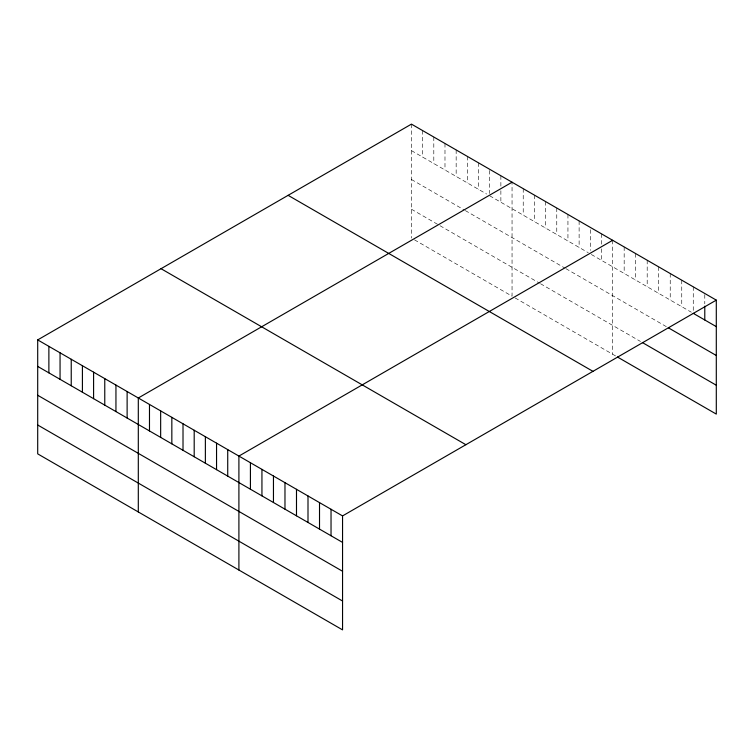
<?xml version="1.0" encoding="UTF-8"?>
<svg xmlns="http://www.w3.org/2000/svg" width="754" height="754" viewBox="0 0 754 754"><rect width="100%" height="100%" fill="white"/><g stroke="black" fill="none" stroke-linecap="round" stroke-linejoin="round"><path stroke-width="0.57" stroke-dasharray="3.77 2.83" d="M411.448 124.127L411.448 238.085M411.448 150.621L486.641 194.042M489.695 195.795L588.261 252.703M591.306 254.466L691.343 312.222M411.448 179.49L464.285 209.989M465.303 210.583L564.887 268.075M565.905 268.66L667.356 327.236M411.448 209.226L539.487 283.146M540.505 283.73L640.485 341.458M414.493 239.847L512.051 296.171L512.051 182.214M515.095 297.924L616.489 356.463M704.783 294.635L704.783 303.853M693.265 286.831L693.265 311.025M681.748 280.186L681.748 306.68M670.231 273.532L670.231 300.035M658.713 266.888L658.713 293.381M647.196 260.243L647.196 286.737M635.679 253.589L635.679 280.083M624.171 246.944L624.171 273.438M612.653 240.29L612.653 354.248M601.475 233.834L601.475 244.202M601.475 248.811L601.475 260.337M590.297 229.687L590.297 250.422M579.119 220.931L579.119 247.425M567.941 214.475L567.941 240.969M556.763 208.019L556.763 234.522M545.585 201.572L545.585 228.066M534.407 195.116L534.407 221.61M523.229 188.66L523.229 215.154M500.873 175.757L500.873 186.125M500.873 190.734L500.873 202.251M489.695 170.451L489.695 193.495M478.517 162.845L478.517 189.348M467.339 156.398L467.339 182.892M456.161 149.942L456.161 176.436M444.983 143.486L444.983 169.98M433.804 137.03L433.804 163.533M422.626 130.583L422.626 157.077"/><path stroke-width="1.13" d="M716.3 300.13L342.552 515.915L342.552 629.873L37.7 453.87L37.7 339.903L411.448 124.127L716.3 300.13L716.3 414.097L617.451 357.019M512.051 182.214L138.302 397.989L138.302 511.947M612.653 240.29L238.905 456.076L238.905 570.033M693.265 313.334L716.3 326.633M668.317 327.783L716.3 355.492M642.399 342.561L716.3 385.228M288.113 195.333L592.964 371.345M161.036 268.697L465.887 444.709M37.7 339.903L342.552 515.915M37.7 366.406L342.552 542.409M37.7 395.266L342.552 571.268M37.7 425.002L342.552 601.013M704.783 306.152L704.783 319.979M331.034 509.261L331.034 535.764M319.517 502.616L319.517 529.11M308 495.962L308 522.465M296.492 489.318L296.492 515.811M284.974 482.664L284.974 509.167M273.457 476.019L273.457 502.513M261.94 469.365L261.94 495.868M250.422 462.72L250.422 489.214M227.727 449.62L227.727 476.113M216.549 443.163L216.549 469.657M205.371 436.707L205.371 463.21M194.193 430.261L194.193 456.754M183.015 423.805L183.015 450.298M171.837 417.348L171.837 443.842M160.659 410.892L160.659 437.395M149.481 404.446L149.481 430.939M127.124 391.533L127.124 418.027M115.946 385.087L115.946 411.58M104.768 378.631L104.768 405.124M93.59 372.174L93.59 398.668M82.412 365.718L82.412 392.221M71.234 359.272L71.234 385.765M60.056 352.815L60.056 379.309M48.878 346.359L48.878 372.853"/></g></svg>
